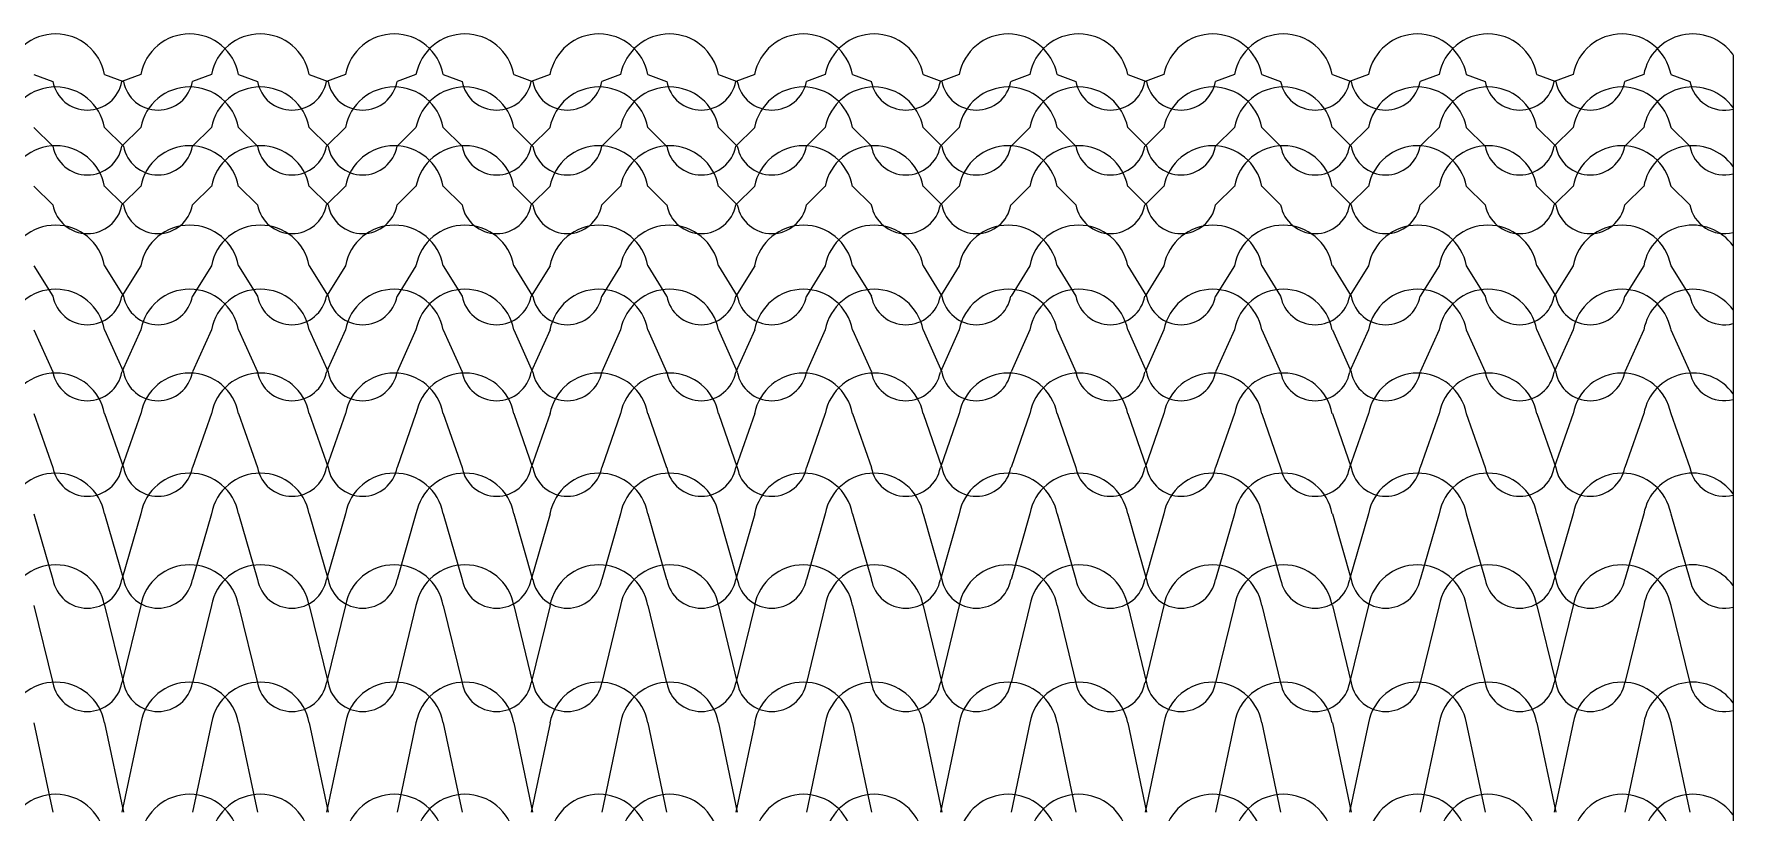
# Model space of a CAD drawing. Header units: millimetres. Extents: x 3083 to 7283, y 663 to 4579.
# Drawn here: x 5774.9 to 5922.3, y 3688.2 to 3755.7 of the extents above; entities that cross this region are included whole.
import ezdxf

# ---------------------------------------------------------------- set-up
doc = ezdxf.new("R2010")
doc.units = ezdxf.units.MM

msp = doc.modelspace()

# ---------------------------------------------------------------- linework, layer by layer
at = {"lineweight": 5}
for p, q in [((5922.34, 3753.92), (5922.34, 3601.26)), ((5774.86, 3752.19), (5776.5, 3751.6)), ((5780.99, 3752.19), (5782.63, 3751.6)), ((5784.13, 3752.19), (5782.5, 3751.6)), ((5790.26, 3752.19), (5788.62, 3751.6)), ((5792.63, 3752.19), (5794.26, 3751.6)), ((5798.75, 3752.19), (5800.39, 3751.6)), ((5801.89, 3752.19), (5800.26, 3751.6)), ((5808.02, 3752.19), (5806.39, 3751.6)), ((5810.39, 3752.19), (5812.02, 3751.6)), ((5816.51, 3752.19), (5818.15, 3751.6)), ((5819.66, 3752.19), (5818.02, 3751.6)), ((5825.78, 3752.19), (5824.15, 3751.6)), ((5828.15, 3752.19), (5829.78, 3751.6)), ((5834.28, 3752.19), (5835.91, 3751.6)), ((5837.42, 3752.19), (5835.78, 3751.6)), ((5843.54, 3752.19), (5841.91, 3751.6)), ((5845.91, 3752.19), (5847.55, 3751.6)), ((5852.04, 3752.19), (5853.67, 3751.6)), ((5855.18, 3752.19), (5853.54, 3751.6)), ((5861.31, 3752.19), (5859.67, 3751.6)), ((5863.67, 3752.19), (5865.31, 3751.6)), ((5869.8, 3752.19), (5871.43, 3751.6)), ((5872.94, 3752.19), (5871.3, 3751.6)), ((5879.07, 3752.19), (5877.43, 3751.6)), ((5881.43, 3752.19), (5883.07, 3751.6)), ((5887.56, 3752.19), (5889.2, 3751.6)), ((5890.7, 3752.19), (5889.06, 3751.6)), ((5896.83, 3752.19), (5895.19, 3751.6)), ((5899.19, 3752.19), (5900.83, 3751.6)), ((5905.32, 3752.19), (5906.96, 3751.6)), ((5908.46, 3752.19), (5906.82, 3751.6)), ((5914.59, 3752.19), (5912.95, 3751.6)), ((5916.95, 3752.19), (5918.59, 3751.6)), ((5774.86, 3747.59), (5776.5, 3745.98)), ((5780.99, 3747.59), (5782.63, 3745.98)), ((5784.13, 3747.59), (5782.5, 3745.98)), ((5790.26, 3747.59), (5788.62, 3745.98)), ((5792.63, 3747.59), (5794.26, 3745.98)), ((5798.75, 3747.59), (5800.39, 3745.98)), ((5801.89, 3747.59), (5800.26, 3745.98)), ((5808.02, 3747.59), (5806.39, 3745.98)), ((5810.39, 3747.59), (5812.02, 3745.98)), ((5816.51, 3747.59), (5818.15, 3745.98)), ((5819.66, 3747.59), (5818.02, 3745.98)), ((5825.78, 3747.59), (5824.15, 3745.98)), ((5828.15, 3747.59), (5829.78, 3745.98)), ((5834.28, 3747.59), (5835.91, 3745.98)), ((5837.42, 3747.59), (5835.78, 3745.98)), ((5843.54, 3747.59), (5841.91, 3745.98)), ((5845.91, 3747.59), (5847.55, 3745.98)), ((5852.04, 3747.59), (5853.67, 3745.98)), ((5855.18, 3747.59), (5853.54, 3745.98)), ((5861.31, 3747.59), (5859.67, 3745.98)), ((5863.67, 3747.59), (5865.31, 3745.98)), ((5869.8, 3747.59), (5871.43, 3745.98)), ((5872.94, 3747.59), (5871.3, 3745.98)), ((5879.07, 3747.59), (5877.43, 3745.98)), ((5881.43, 3747.59), (5883.07, 3745.98)), ((5887.56, 3747.59), (5889.2, 3745.98)), ((5890.7, 3747.59), (5889.06, 3745.98)), ((5896.83, 3747.59), (5895.19, 3745.98)), ((5899.19, 3747.59), (5900.83, 3745.98)), ((5905.32, 3747.59), (5906.96, 3745.98)), ((5908.46, 3747.59), (5906.82, 3745.98)), ((5914.59, 3747.59), (5912.95, 3745.98)), ((5916.95, 3747.59), (5918.59, 3745.98)), ((5774.86, 3742.5), (5776.5, 3740.89)), ((5780.99, 3742.5), (5782.63, 3740.89)), ((5784.13, 3742.5), (5782.5, 3740.89)), ((5790.26, 3742.5), (5788.62, 3740.89)), ((5792.63, 3742.5), (5794.26, 3740.89)), ((5798.75, 3742.5), (5800.39, 3740.89)), ((5801.89, 3742.5), (5800.26, 3740.89)), ((5808.02, 3742.5), (5806.39, 3740.89)), ((5810.39, 3742.5), (5812.02, 3740.89)), ((5816.51, 3742.5), (5818.15, 3740.89)), ((5819.66, 3742.5), (5818.02, 3740.89)), ((5825.78, 3742.5), (5824.15, 3740.89)), ((5828.15, 3742.5), (5829.78, 3740.89)), ((5834.28, 3742.5), (5835.91, 3740.89)), ((5837.42, 3742.5), (5835.78, 3740.89)), ((5843.54, 3742.5), (5841.91, 3740.89)), ((5845.91, 3742.5), (5847.55, 3740.89)), ((5852.04, 3742.5), (5853.67, 3740.89)), ((5855.18, 3742.5), (5853.54, 3740.89)), ((5861.31, 3742.5), (5859.67, 3740.89)), ((5863.67, 3742.5), (5865.31, 3740.89)), ((5869.8, 3742.5), (5871.43, 3740.89)), ((5872.94, 3742.5), (5871.3, 3740.89)), ((5879.07, 3742.5), (5877.43, 3740.89)), ((5881.43, 3742.5), (5883.07, 3740.89)), ((5887.56, 3742.5), (5889.2, 3740.89)), ((5890.7, 3742.5), (5889.06, 3740.89)), ((5896.83, 3742.5), (5895.19, 3740.89)), ((5899.19, 3742.5), (5900.83, 3740.89)), ((5905.32, 3742.5), (5906.96, 3740.89)), ((5908.46, 3742.5), (5906.82, 3740.89)), ((5914.59, 3742.5), (5912.95, 3740.89)), ((5916.95, 3742.5), (5918.59, 3740.89)), ((5774.86, 3735.61), (5776.5, 3732.98)), ((5780.99, 3735.61), (5782.63, 3732.98)), ((5784.13, 3735.61), (5782.5, 3732.98)), ((5790.26, 3735.61), (5788.62, 3732.98)), ((5792.63, 3735.61), (5794.26, 3732.98)), ((5798.75, 3735.61), (5800.39, 3732.98)), ((5801.89, 3735.61), (5800.26, 3732.98)), ((5808.02, 3735.61), (5806.39, 3732.98)), ((5810.39, 3735.61), (5812.02, 3732.98)), ((5816.51, 3735.61), (5818.15, 3732.98)), ((5819.66, 3735.61), (5818.02, 3732.98)), ((5825.78, 3735.61), (5824.15, 3732.98)), ((5828.15, 3735.61), (5829.78, 3732.98)), ((5834.28, 3735.61), (5835.91, 3732.98)), ((5837.42, 3735.61), (5835.78, 3732.98)), ((5843.54, 3735.61), (5841.91, 3732.98)), ((5845.91, 3735.61), (5847.55, 3732.98)), ((5852.04, 3735.61), (5853.67, 3732.98)), ((5855.18, 3735.61), (5853.54, 3732.98)), ((5861.31, 3735.61), (5859.67, 3732.98)), ((5863.67, 3735.61), (5865.31, 3732.98)), ((5869.8, 3735.61), (5871.43, 3732.98)), ((5872.94, 3735.61), (5871.3, 3732.98)), ((5879.07, 3735.61), (5877.43, 3732.98)), ((5881.43, 3735.61), (5883.07, 3732.98)), ((5887.56, 3735.61), (5889.2, 3732.98)), ((5890.7, 3735.61), (5889.06, 3732.98)), ((5896.83, 3735.61), (5895.19, 3732.98)), ((5899.19, 3735.61), (5900.83, 3732.98)), ((5905.32, 3735.61), (5906.96, 3732.98)), ((5908.46, 3735.61), (5906.82, 3732.98)), ((5914.59, 3735.61), (5912.95, 3732.98)), ((5916.95, 3735.61), (5918.59, 3732.98)), ((5774.86, 3730.04), (5776.5, 3726.39)), ((5780.99, 3730.04), (5782.63, 3726.39)), ((5784.13, 3730.04), (5782.5, 3726.39)), ((5790.26, 3730.04), (5788.62, 3726.39)), ((5792.63, 3730.04), (5794.26, 3726.39)), ((5798.75, 3730.04), (5800.39, 3726.39)), ((5801.89, 3730.04), (5800.26, 3726.39)), ((5808.02, 3730.04), (5806.39, 3726.39)), ((5810.39, 3730.04), (5812.02, 3726.39)), ((5816.51, 3730.04), (5818.15, 3726.39)), ((5819.66, 3730.04), (5818.02, 3726.39)), ((5825.78, 3730.04), (5824.15, 3726.39)), ((5828.15, 3730.04), (5829.78, 3726.39)), ((5834.28, 3730.04), (5835.91, 3726.39)), ((5837.42, 3730.04), (5835.78, 3726.39)), ((5843.54, 3730.04), (5841.91, 3726.39)), ((5845.91, 3730.04), (5847.55, 3726.39)), ((5852.04, 3730.04), (5853.67, 3726.39)), ((5855.18, 3730.04), (5853.54, 3726.39)), ((5861.31, 3730.04), (5859.67, 3726.39)), ((5863.67, 3730.04), (5865.31, 3726.39)), ((5869.8, 3730.04), (5871.43, 3726.39)), ((5872.94, 3730.04), (5871.3, 3726.39)), ((5879.07, 3730.04), (5877.43, 3726.39)), ((5881.43, 3730.04), (5883.07, 3726.39)), ((5887.56, 3730.04), (5889.2, 3726.39)), ((5890.7, 3730.04), (5889.06, 3726.39)), ((5896.83, 3730.04), (5895.19, 3726.39)), ((5899.19, 3730.04), (5900.83, 3726.39)), ((5905.32, 3730.04), (5906.96, 3726.39)), ((5908.46, 3730.04), (5906.82, 3726.39)), ((5914.59, 3730.04), (5912.95, 3726.39)), ((5916.95, 3730.04), (5918.59, 3726.39)), ((5774.86, 3722.78), (5776.5, 3718.1)), ((5780.99, 3722.78), (5782.63, 3718.1)), ((5784.13, 3722.78), (5782.5, 3718.1)), ((5790.26, 3722.78), (5788.62, 3718.1)), ((5792.63, 3722.78), (5794.26, 3718.1)), ((5798.75, 3722.78), (5800.39, 3718.1)), ((5801.89, 3722.78), (5800.26, 3718.1)), ((5808.02, 3722.78), (5806.39, 3718.1)), ((5810.39, 3722.78), (5812.02, 3718.1)), ((5816.51, 3722.78), (5818.15, 3718.1)), ((5819.66, 3722.78), (5818.02, 3718.1)), ((5825.78, 3722.78), (5824.15, 3718.1)), ((5828.15, 3722.78), (5829.78, 3718.1)), ((5834.28, 3722.78), (5835.91, 3718.1)), ((5837.42, 3722.78), (5835.78, 3718.1)), ((5843.54, 3722.78), (5841.91, 3718.1)), ((5845.91, 3722.78), (5847.55, 3718.1)), ((5852.04, 3722.78), (5853.67, 3718.1)), ((5855.18, 3722.78), (5853.54, 3718.1)), ((5861.31, 3722.78), (5859.67, 3718.1)), ((5863.67, 3722.78), (5865.31, 3718.1)), ((5869.8, 3722.78), (5871.43, 3718.1)), ((5872.94, 3722.78), (5871.3, 3718.1)), ((5879.07, 3722.78), (5877.43, 3718.1)), ((5881.43, 3722.78), (5883.07, 3718.1)), ((5887.56, 3722.78), (5889.2, 3718.1)), ((5890.7, 3722.78), (5889.06, 3718.1)), ((5896.83, 3722.78), (5895.19, 3718.1)), ((5899.19, 3722.78), (5900.83, 3718.1)), ((5905.32, 3722.78), (5906.96, 3718.1)), ((5908.46, 3722.78), (5906.82, 3718.1)), ((5914.59, 3722.78), (5912.95, 3718.1)), ((5916.95, 3722.78), (5918.59, 3718.1)), ((5774.86, 3714.08), (5776.5, 3708.39)), ((5780.99, 3714.08), (5782.63, 3708.39)), ((5784.13, 3714.08), (5782.5, 3708.39)), ((5790.26, 3714.08), (5788.62, 3708.39)), ((5792.63, 3714.08), (5794.26, 3708.39)), ((5798.75, 3714.08), (5800.39, 3708.39)), ((5801.89, 3714.08), (5800.26, 3708.39)), ((5808.02, 3714.08), (5806.39, 3708.39)), ((5810.39, 3714.08), (5812.02, 3708.39)), ((5816.51, 3714.08), (5818.15, 3708.39)), ((5819.66, 3714.08), (5818.02, 3708.39)), ((5825.78, 3714.08), (5824.15, 3708.39)), ((5828.15, 3714.08), (5829.78, 3708.39)), ((5834.28, 3714.08), (5835.91, 3708.39)), ((5837.42, 3714.08), (5835.78, 3708.39)), ((5843.54, 3714.08), (5841.91, 3708.39)), ((5845.91, 3714.08), (5847.55, 3708.39)), ((5852.04, 3714.08), (5853.67, 3708.39)), ((5855.18, 3714.08), (5853.54, 3708.39)), ((5861.31, 3714.08), (5859.67, 3708.39)), ((5863.67, 3714.08), (5865.31, 3708.39)), ((5869.8, 3714.08), (5871.43, 3708.39)), ((5872.94, 3714.08), (5871.3, 3708.39)), ((5879.07, 3714.08), (5877.43, 3708.39)), ((5881.43, 3714.08), (5883.07, 3708.39)), ((5887.56, 3714.08), (5889.2, 3708.39)), ((5890.7, 3714.08), (5889.06, 3708.39)), ((5896.83, 3714.08), (5895.19, 3708.39)), ((5899.19, 3714.08), (5900.83, 3708.39)), ((5905.32, 3714.08), (5906.96, 3708.39)), ((5908.46, 3714.08), (5906.82, 3708.39)), ((5914.59, 3714.08), (5912.95, 3708.39)), ((5916.95, 3714.08), (5918.59, 3708.39)), ((5774.86, 3706.13), (5776.5, 3699.42)), ((5780.99, 3706.13), (5782.63, 3699.42)), ((5784.13, 3706.13), (5782.5, 3699.42)), ((5790.26, 3706.13), (5788.62, 3699.42)), ((5792.63, 3706.13), (5794.26, 3699.42)), ((5798.75, 3706.13), (5800.39, 3699.42)), ((5801.89, 3706.13), (5800.26, 3699.42)), ((5808.02, 3706.13), (5806.39, 3699.42)), ((5810.39, 3706.13), (5812.02, 3699.42)), ((5816.51, 3706.13), (5818.15, 3699.42)), ((5819.66, 3706.13), (5818.02, 3699.42)), ((5825.78, 3706.13), (5824.15, 3699.42)), ((5828.15, 3706.13), (5829.78, 3699.42)), ((5834.28, 3706.13), (5835.91, 3699.42)), ((5837.42, 3706.13), (5835.78, 3699.42)), ((5843.54, 3706.13), (5841.91, 3699.42)), ((5845.91, 3706.13), (5847.55, 3699.42)), ((5852.04, 3706.13), (5853.67, 3699.42)), ((5855.18, 3706.13), (5853.54, 3699.42)), ((5861.31, 3706.13), (5859.67, 3699.42)), ((5863.67, 3706.13), (5865.31, 3699.42)), ((5869.8, 3706.13), (5871.43, 3699.42)), ((5872.94, 3706.13), (5871.3, 3699.42)), ((5879.07, 3706.13), (5877.43, 3699.42)), ((5881.43, 3706.13), (5883.07, 3699.42)), ((5887.56, 3706.13), (5889.2, 3699.42)), ((5890.7, 3706.13), (5889.06, 3699.42)), ((5896.83, 3706.13), (5895.19, 3699.42)), ((5899.19, 3706.13), (5900.83, 3699.42)), ((5905.32, 3706.13), (5906.96, 3699.42)), ((5908.46, 3706.13), (5906.82, 3699.42)), ((5914.59, 3706.13), (5912.95, 3699.42)), ((5916.95, 3706.13), (5918.59, 3699.42)), ((5774.86, 3695.95), (5776.5, 3688.21)), ((5780.99, 3695.95), (5782.63, 3688.21)), ((5784.13, 3695.95), (5782.5, 3688.21)), ((5790.26, 3695.95), (5788.62, 3688.21)), ((5792.63, 3695.95), (5794.26, 3688.21)), ((5798.75, 3695.95), (5800.39, 3688.21)), ((5801.89, 3695.95), (5800.26, 3688.21)), ((5808.02, 3695.95), (5806.39, 3688.21)), ((5810.39, 3695.95), (5812.02, 3688.21)), ((5816.51, 3695.95), (5818.15, 3688.21)), ((5819.66, 3695.95), (5818.02, 3688.21)), ((5825.78, 3695.95), (5824.15, 3688.21)), ((5828.15, 3695.95), (5829.78, 3688.21)), ((5834.28, 3695.95), (5835.91, 3688.21)), ((5837.42, 3695.95), (5835.78, 3688.21)), ((5843.54, 3695.95), (5841.91, 3688.21)), ((5845.91, 3695.95), (5847.55, 3688.21)), ((5852.04, 3695.95), (5853.67, 3688.21)), ((5855.18, 3695.95), (5853.54, 3688.21)), ((5861.31, 3695.95), (5859.67, 3688.21)), ((5863.67, 3695.95), (5865.31, 3688.21)), ((5869.8, 3695.95), (5871.43, 3688.21)), ((5872.94, 3695.95), (5871.3, 3688.21)), ((5879.07, 3695.95), (5877.43, 3688.21)), ((5881.43, 3695.95), (5883.07, 3688.21)), ((5887.56, 3695.95), (5889.2, 3688.21)), ((5890.7, 3695.95), (5889.06, 3688.21)), ((5896.83, 3695.95), (5895.19, 3688.21)), ((5899.19, 3695.95), (5900.83, 3688.21)), ((5905.32, 3695.95), (5906.96, 3688.21)), ((5908.46, 3695.95), (5906.82, 3688.21)), ((5914.59, 3695.95), (5912.95, 3688.21)), ((5916.95, 3695.95), (5918.59, 3688.21))]:
    msp.add_line(p, q, dxfattribs=at)
for centre, radius, start, end in [((5776.75, 3751.4), 4.32, 10.5854, 169.4146), ((5788.38, 3751.4), 4.32, 10.5854, 169.4146), ((5794.51, 3751.4), 4.32, 10.5854, 169.4146), ((5806.14, 3751.4), 4.32, 10.5854, 169.4146), ((5812.27, 3751.4), 4.32, 10.5854, 169.4146), ((5823.9, 3751.4), 4.32, 10.5854, 169.4146), ((5830.03, 3751.4), 4.32, 10.5854, 169.4146), ((5841.66, 3751.4), 4.32, 10.5854, 169.4146), ((5847.79, 3751.4), 4.32, 10.5854, 169.4146), ((5859.42, 3751.4), 4.32, 10.5854, 169.4146), ((5865.55, 3751.4), 4.32, 10.5854, 169.4146), ((5877.19, 3751.4), 4.32, 10.5854, 169.4146), ((5883.31, 3751.4), 4.32, 10.5854, 169.4146), ((5894.95, 3751.4), 4.32, 10.5854, 169.4146), ((5901.07, 3751.4), 4.32, 10.5854, 169.4146), ((5912.71, 3751.4), 4.32, 10.5854, 169.4146), ((5918.84, 3751.4), 4.32, 35.8093, 169.4146), ((5776.75, 3746.8), 4.32, 10.5854, 169.4146), ((5779.5, 3752.16), 3.05, 190.5854, 349.4146), ((5785.63, 3752.16), 3.05, 190.5854, 349.4146), ((5788.38, 3746.8), 4.32, 10.5854, 169.4146), ((5794.51, 3746.8), 4.32, 10.5854, 169.4146), ((5797.26, 3752.16), 3.05, 190.5854, 349.4146), ((5803.39, 3752.16), 3.05, 190.5854, 349.4146), ((5806.14, 3746.8), 4.32, 10.5854, 169.4146), ((5812.27, 3746.8), 4.32, 10.5854, 169.4146), ((5815.02, 3752.16), 3.05, 190.5854, 349.4146), ((5821.15, 3752.16), 3.05, 190.5854, 349.4146), ((5823.9, 3746.8), 4.32, 10.5854, 169.4146), ((5830.03, 3746.8), 4.32, 10.5854, 169.4146), ((5832.78, 3752.16), 3.05, 190.5854, 349.4146), ((5838.91, 3752.16), 3.05, 190.5854, 349.4146), ((5841.66, 3746.8), 4.32, 10.5854, 169.4146), ((5847.79, 3746.8), 4.32, 10.5854, 169.4146), ((5850.54, 3752.16), 3.05, 190.5854, 349.4146), ((5856.67, 3752.16), 3.05, 190.5854, 349.4146), ((5859.42, 3746.8), 4.32, 10.5854, 169.4146), ((5865.55, 3746.8), 4.32, 10.5854, 169.4146), ((5868.3, 3752.16), 3.05, 190.5854, 349.4146), ((5874.43, 3752.16), 3.05, 190.5854, 349.4146), ((5877.19, 3746.8), 4.32, 10.5854, 169.4146), ((5883.31, 3746.8), 4.32, 10.5854, 169.4146), ((5886.07, 3752.16), 3.05, 190.5854, 349.4146), ((5892.19, 3752.16), 3.05, 190.5854, 349.4146), ((5894.95, 3746.8), 4.32, 10.5854, 169.4146), ((5901.07, 3746.8), 4.32, 10.5854, 169.4146), ((5903.83, 3752.16), 3.05, 190.5854, 349.4146), ((5909.95, 3752.16), 3.05, 190.5854, 349.4146), ((5912.71, 3746.8), 4.32, 10.5854, 169.4146), ((5918.84, 3746.8), 4.32, 35.8093, 169.4146), ((5921.59, 3752.16), 3.05, 190.5854, 284.2472), ((5776.75, 3741.7), 4.32, 10.5854, 169.4146), ((5779.5, 3746.54), 3.05, 190.5854, 349.4146), ((5785.63, 3746.54), 3.05, 190.5854, 349.4146), ((5788.38, 3741.7), 4.32, 10.5854, 169.4146), ((5794.51, 3741.7), 4.32, 10.5854, 169.4146), ((5797.26, 3746.54), 3.05, 190.5854, 349.4146), ((5803.39, 3746.54), 3.05, 190.5854, 349.4146), ((5806.14, 3741.7), 4.32, 10.5854, 169.4146), ((5812.27, 3741.7), 4.32, 10.5854, 169.4146), ((5815.02, 3746.54), 3.05, 190.5854, 349.4146), ((5821.15, 3746.54), 3.05, 190.5854, 349.4146), ((5823.9, 3741.7), 4.32, 10.5854, 169.4146), ((5830.03, 3741.7), 4.32, 10.5854, 169.4146), ((5832.78, 3746.54), 3.05, 190.5854, 349.4146), ((5838.91, 3746.54), 3.05, 190.5854, 349.4146), ((5841.66, 3741.7), 4.32, 10.5854, 169.4146), ((5847.79, 3741.7), 4.32, 10.5854, 169.4146), ((5850.54, 3746.54), 3.05, 190.5854, 349.4146), ((5856.67, 3746.54), 3.05, 190.5854, 349.4146), ((5859.42, 3741.7), 4.32, 10.5854, 169.4146), ((5865.55, 3741.7), 4.32, 10.5854, 169.4146), ((5868.3, 3746.54), 3.05, 190.5854, 349.4146), ((5874.43, 3746.54), 3.05, 190.5854, 349.4146), ((5877.19, 3741.7), 4.32, 10.5854, 169.4146), ((5883.31, 3741.7), 4.32, 10.5854, 169.4146), ((5886.07, 3746.54), 3.05, 190.5854, 349.4146), ((5892.19, 3746.54), 3.05, 190.5854, 349.4146), ((5894.95, 3741.7), 4.32, 10.5854, 169.4146), ((5901.07, 3741.7), 4.32, 10.5854, 169.4146), ((5903.83, 3746.54), 3.05, 190.5854, 349.4146), ((5909.95, 3746.54), 3.05, 190.5854, 349.4146), ((5912.71, 3741.7), 4.32, 10.5854, 169.4146), ((5918.84, 3741.7), 4.32, 35.8093, 169.4146), ((5921.59, 3746.54), 3.05, 190.5854, 284.2472), ((5779.5, 3741.45), 3.05, 190.5854, 349.4146), ((5785.63, 3741.45), 3.05, 190.5854, 349.4146), ((5797.26, 3741.45), 3.05, 190.5854, 349.4146), ((5803.39, 3741.45), 3.05, 190.5854, 349.4146), ((5815.02, 3741.45), 3.05, 190.5854, 349.4146), ((5821.15, 3741.45), 3.05, 190.5854, 349.4146), ((5832.78, 3741.45), 3.05, 190.5854, 349.4146), ((5838.91, 3741.45), 3.05, 190.5854, 349.4146), ((5850.54, 3741.45), 3.05, 190.5854, 349.4146), ((5856.67, 3741.45), 3.05, 190.5854, 349.4146), ((5868.3, 3741.45), 3.05, 190.5854, 349.4146), ((5874.43, 3741.45), 3.05, 190.5854, 349.4146), ((5886.07, 3741.45), 3.05, 190.5854, 349.4146), ((5892.19, 3741.45), 3.05, 190.5854, 349.4146), ((5903.83, 3741.45), 3.05, 190.5854, 349.4146), ((5909.95, 3741.45), 3.05, 190.5854, 349.4146), ((5921.59, 3741.45), 3.05, 190.5854, 284.2472), ((5776.75, 3734.81), 4.32, 10.5854, 169.4146), ((5788.38, 3734.81), 4.32, 10.5854, 169.4146), ((5794.51, 3734.81), 4.32, 10.5854, 169.4146), ((5806.14, 3734.81), 4.32, 10.5854, 169.4146), ((5812.27, 3734.81), 4.32, 10.5854, 169.4146), ((5823.9, 3734.81), 4.32, 10.5854, 169.4146), ((5830.03, 3734.81), 4.32, 10.5854, 169.4146), ((5841.66, 3734.81), 4.32, 10.5854, 169.4146), ((5847.79, 3734.81), 4.32, 10.5854, 169.4146), ((5859.42, 3734.81), 4.32, 10.5854, 169.4146), ((5865.55, 3734.81), 4.32, 10.5854, 169.4146), ((5877.19, 3734.81), 4.32, 10.5854, 169.4146), ((5883.31, 3734.81), 4.32, 10.5854, 169.4146), ((5894.95, 3734.81), 4.32, 10.5854, 169.4146), ((5901.07, 3734.81), 4.32, 10.5854, 169.4146), ((5912.71, 3734.81), 4.32, 10.5854, 169.4146), ((5918.84, 3734.81), 4.32, 35.8093, 169.4146), ((5776.75, 3729.25), 4.32, 10.5854, 169.4146), ((5779.5, 3733.54), 3.05, 190.5854, 349.4146), ((5785.63, 3733.54), 3.05, 190.5854, 349.4146), ((5788.38, 3729.25), 4.32, 10.5854, 169.4146), ((5794.51, 3729.25), 4.32, 10.5854, 169.4146), ((5797.26, 3733.54), 3.05, 190.5854, 349.4146), ((5803.39, 3733.54), 3.05, 190.5854, 349.4146), ((5806.14, 3729.25), 4.32, 10.5854, 169.4146), ((5812.27, 3729.25), 4.32, 10.5854, 169.4146), ((5815.02, 3733.54), 3.05, 190.5854, 349.4146), ((5821.15, 3733.54), 3.05, 190.5854, 349.4146), ((5823.9, 3729.25), 4.32, 10.5854, 169.4146), ((5830.03, 3729.25), 4.32, 10.5854, 169.4146), ((5832.78, 3733.54), 3.05, 190.5854, 349.4146), ((5838.91, 3733.54), 3.05, 190.5854, 349.4146), ((5841.66, 3729.25), 4.32, 10.5854, 169.4146), ((5847.79, 3729.25), 4.32, 10.5854, 169.4146), ((5850.54, 3733.54), 3.05, 190.5854, 349.4146), ((5856.67, 3733.54), 3.05, 190.5854, 349.4146), ((5859.42, 3729.25), 4.32, 10.5854, 169.4146), ((5865.55, 3729.25), 4.32, 10.5854, 169.4146), ((5868.3, 3733.54), 3.05, 190.5854, 349.4146), ((5874.43, 3733.54), 3.05, 190.5854, 349.4146), ((5877.19, 3729.25), 4.32, 10.5854, 169.4146), ((5883.31, 3729.25), 4.32, 10.5854, 169.4146), ((5886.07, 3733.54), 3.05, 190.5854, 349.4146), ((5892.19, 3733.54), 3.05, 190.5854, 349.4146), ((5894.95, 3729.25), 4.32, 10.5854, 169.4146), ((5901.07, 3729.25), 4.32, 10.5854, 169.4146), ((5903.83, 3733.54), 3.05, 190.5854, 349.4146), ((5909.95, 3733.54), 3.05, 190.5854, 349.4146), ((5912.71, 3729.25), 4.32, 10.5854, 169.4146), ((5918.84, 3729.25), 4.32, 35.8093, 169.4146), ((5921.59, 3733.54), 3.05, 190.5854, 284.2472), ((5776.75, 3721.98), 4.32, 10.5854, 169.4146), ((5779.5, 3726.95), 3.05, 190.5854, 349.4146), ((5785.63, 3726.95), 3.05, 190.5854, 349.4146), ((5788.38, 3721.98), 4.32, 10.5854, 169.4146), ((5794.51, 3721.98), 4.32, 10.5854, 169.4146), ((5797.26, 3726.95), 3.05, 190.5854, 349.4146), ((5803.39, 3726.95), 3.05, 190.5854, 349.4146), ((5806.14, 3721.98), 4.32, 10.5854, 169.4146), ((5812.27, 3721.98), 4.32, 10.5854, 169.4146), ((5815.02, 3726.95), 3.05, 190.5854, 349.4146), ((5821.15, 3726.95), 3.05, 190.5854, 349.4146), ((5823.9, 3721.98), 4.32, 10.5854, 169.4146), ((5830.03, 3721.98), 4.32, 10.5854, 169.4146), ((5832.78, 3726.95), 3.05, 190.5854, 349.4146), ((5838.91, 3726.95), 3.05, 190.5854, 349.4146), ((5841.66, 3721.98), 4.32, 10.5854, 169.4146), ((5847.79, 3721.98), 4.32, 10.5854, 169.4146), ((5850.54, 3726.95), 3.05, 190.5854, 349.4146), ((5856.67, 3726.95), 3.05, 190.5854, 349.4146), ((5859.42, 3721.98), 4.32, 10.5854, 169.4146), ((5865.55, 3721.98), 4.32, 10.5854, 169.4146), ((5868.3, 3726.95), 3.05, 190.5854, 349.4146), ((5874.43, 3726.95), 3.05, 190.5854, 349.4146), ((5877.19, 3721.98), 4.32, 10.5854, 169.4146), ((5883.31, 3721.98), 4.32, 10.5854, 169.4146), ((5886.07, 3726.95), 3.05, 190.5854, 349.4146), ((5892.19, 3726.95), 3.05, 190.5854, 349.4146), ((5894.95, 3721.98), 4.32, 10.5854, 169.4146), ((5901.07, 3721.98), 4.32, 10.5854, 169.4146), ((5903.83, 3726.95), 3.05, 190.5854, 349.4146), ((5909.95, 3726.95), 3.05, 190.5854, 349.4146), ((5912.71, 3721.98), 4.32, 10.5854, 169.4146), ((5918.84, 3721.98), 4.32, 35.8093, 169.4146), ((5921.59, 3726.95), 3.05, 190.5854, 284.2472), ((5779.5, 3718.66), 3.05, 190.5854, 349.4146), ((5785.63, 3718.66), 3.05, 190.5854, 349.4146), ((5797.26, 3718.66), 3.05, 190.5854, 349.4146), ((5803.39, 3718.66), 3.05, 190.5854, 349.4146), ((5815.02, 3718.66), 3.05, 190.5854, 349.4146), ((5821.15, 3718.66), 3.05, 190.5854, 349.4146), ((5832.78, 3718.66), 3.05, 190.5854, 349.4146), ((5838.91, 3718.66), 3.05, 190.5854, 349.4146), ((5850.54, 3718.66), 3.05, 190.5854, 349.4146), ((5856.67, 3718.66), 3.05, 190.5854, 349.4146), ((5868.3, 3718.66), 3.05, 190.5854, 349.4146), ((5874.43, 3718.66), 3.05, 190.5854, 349.4146), ((5886.07, 3718.66), 3.05, 190.5854, 349.4146), ((5892.19, 3718.66), 3.05, 190.5854, 349.4146), ((5903.83, 3718.66), 3.05, 190.5854, 349.4146), ((5909.95, 3718.66), 3.05, 190.5854, 349.4146), ((5921.59, 3718.66), 3.05, 190.5854, 284.2472), ((5776.75, 3713.29), 4.32, 10.5854, 169.4146), ((5788.38, 3713.29), 4.32, 10.5854, 169.4146), ((5794.51, 3713.29), 4.32, 10.5854, 169.4146), ((5806.14, 3713.29), 4.32, 10.5854, 169.4146), ((5812.27, 3713.29), 4.32, 10.5854, 169.4146), ((5823.9, 3713.29), 4.32, 10.5854, 169.4146), ((5830.03, 3713.29), 4.32, 10.5854, 169.4146), ((5841.66, 3713.29), 4.32, 10.5854, 169.4146), ((5847.79, 3713.29), 4.32, 10.5854, 169.4146), ((5859.42, 3713.29), 4.32, 10.5854, 169.4146), ((5865.55, 3713.29), 4.32, 10.5854, 169.4146), ((5877.19, 3713.29), 4.32, 10.5854, 169.4146), ((5883.31, 3713.29), 4.32, 10.5854, 169.4146), ((5894.95, 3713.29), 4.32, 10.5854, 169.4146), ((5901.07, 3713.29), 4.32, 10.5854, 169.4146), ((5912.71, 3713.29), 4.32, 10.5854, 169.4146), ((5918.84, 3713.29), 4.32, 35.8093, 169.4146), ((5776.75, 3705.34), 4.32, 10.5854, 169.4146), ((5788.38, 3705.34), 4.32, 10.5854, 169.4146), ((5794.51, 3705.34), 4.32, 10.5854, 169.4146), ((5806.14, 3705.34), 4.32, 10.5854, 169.4146), ((5812.27, 3705.34), 4.32, 10.5854, 169.4146), ((5823.9, 3705.34), 4.32, 10.5854, 169.4146), ((5830.03, 3705.34), 4.32, 10.5854, 169.4146), ((5841.66, 3705.34), 4.32, 10.5854, 169.4146), ((5847.79, 3705.34), 4.32, 10.5854, 169.4146), ((5859.42, 3705.34), 4.32, 10.5854, 169.4146), ((5865.55, 3705.34), 4.32, 10.5854, 169.4146), ((5877.19, 3705.34), 4.32, 10.5854, 169.4146), ((5883.31, 3705.34), 4.32, 10.5854, 169.4146), ((5894.95, 3705.34), 4.32, 10.5854, 169.4146), ((5901.07, 3705.34), 4.32, 10.5854, 169.4146), ((5912.71, 3705.34), 4.32, 10.5854, 169.4146), ((5918.84, 3705.34), 4.32, 35.8093, 169.4146), ((5779.5, 3708.95), 3.05, 190.5854, 349.4146), ((5785.63, 3708.95), 3.05, 190.5854, 349.4146), ((5797.26, 3708.95), 3.05, 190.5854, 349.4146), ((5803.39, 3708.95), 3.05, 190.5854, 349.4146), ((5815.02, 3708.95), 3.05, 190.5854, 349.4146), ((5821.15, 3708.95), 3.05, 190.5854, 349.4146), ((5832.78, 3708.95), 3.05, 190.5854, 349.4146), ((5838.91, 3708.95), 3.05, 190.5854, 349.4146), ((5850.54, 3708.95), 3.05, 190.5854, 349.4146), ((5856.67, 3708.95), 3.05, 190.5854, 349.4146), ((5868.3, 3708.95), 3.05, 190.5854, 349.4146), ((5874.43, 3708.95), 3.05, 190.5854, 349.4146), ((5886.07, 3708.95), 3.05, 190.5854, 349.4146), ((5892.19, 3708.95), 3.05, 190.5854, 349.4146), ((5903.83, 3708.95), 3.05, 190.5854, 349.4146), ((5909.95, 3708.95), 3.05, 190.5854, 349.4146), ((5921.59, 3708.95), 3.05, 190.5854, 284.2472), ((5776.75, 3695.16), 4.32, 10.5854, 169.4146), ((5779.5, 3699.98), 3.05, 190.5854, 349.4146), ((5785.63, 3699.98), 3.05, 190.5854, 349.4146), ((5788.38, 3695.16), 4.32, 10.5854, 169.4146), ((5794.51, 3695.16), 4.32, 10.5854, 169.4146), ((5797.26, 3699.98), 3.05, 190.5854, 349.4146), ((5803.39, 3699.98), 3.05, 190.5854, 349.4146), ((5806.14, 3695.16), 4.32, 10.5854, 169.4146), ((5812.27, 3695.16), 4.32, 10.5854, 169.4146), ((5815.02, 3699.98), 3.05, 190.5854, 349.4146), ((5821.15, 3699.98), 3.05, 190.5854, 349.4146), ((5823.9, 3695.16), 4.32, 10.5854, 169.4146), ((5830.03, 3695.16), 4.32, 10.5854, 169.4146), ((5832.78, 3699.98), 3.05, 190.5854, 349.4146), ((5838.91, 3699.98), 3.05, 190.5854, 349.4146), ((5841.66, 3695.16), 4.32, 10.5854, 169.4146), ((5847.79, 3695.16), 4.32, 10.5854, 169.4146), ((5850.54, 3699.98), 3.05, 190.5854, 349.4146), ((5856.67, 3699.98), 3.05, 190.5854, 349.4146), ((5859.42, 3695.16), 4.32, 10.5854, 169.4146), ((5865.55, 3695.16), 4.32, 10.5854, 169.4146), ((5868.3, 3699.98), 3.05, 190.5854, 349.4146), ((5874.43, 3699.98), 3.05, 190.5854, 349.4146), ((5877.19, 3695.16), 4.32, 10.5854, 169.4146), ((5883.31, 3695.16), 4.32, 10.5854, 169.4146), ((5886.07, 3699.98), 3.05, 190.5854, 349.4146), ((5892.19, 3699.98), 3.05, 190.5854, 349.4146), ((5894.95, 3695.16), 4.32, 10.5854, 169.4146), ((5901.07, 3695.16), 4.32, 10.5854, 169.4146), ((5903.83, 3699.98), 3.05, 190.5854, 349.4146), ((5909.95, 3699.98), 3.05, 190.5854, 349.4146), ((5912.71, 3695.16), 4.32, 10.5854, 169.4146), ((5918.84, 3695.16), 4.32, 35.8093, 169.4146), ((5921.59, 3699.98), 3.05, 190.5854, 284.2472), ((5776.75, 3685.43), 4.32, 10.5854, 169.4146), ((5788.38, 3685.43), 4.32, 10.5854, 169.4146), ((5794.51, 3685.43), 4.32, 10.5854, 169.4146), ((5806.14, 3685.43), 4.32, 10.5854, 169.4146), ((5812.27, 3685.43), 4.32, 10.5854, 169.4146), ((5823.9, 3685.43), 4.32, 10.5854, 169.4146), ((5830.03, 3685.43), 4.32, 10.5854, 169.4146), ((5841.66, 3685.43), 4.32, 10.5854, 169.4146), ((5847.79, 3685.43), 4.32, 10.5854, 169.4146), ((5859.42, 3685.43), 4.32, 10.5854, 169.4146), ((5865.55, 3685.43), 4.32, 10.5854, 169.4146), ((5877.19, 3685.43), 4.32, 10.5854, 169.4146), ((5883.31, 3685.43), 4.32, 10.5854, 169.4146), ((5894.95, 3685.43), 4.32, 10.5854, 169.4146), ((5901.07, 3685.43), 4.32, 10.5854, 169.4146), ((5912.71, 3685.43), 4.32, 10.5854, 169.4146), ((5918.84, 3685.43), 4.32, 35.8093, 169.4146)]:
    msp.add_arc(centre, radius, start, end, dxfattribs=at)

doc.saveas('drawing.dxf')
